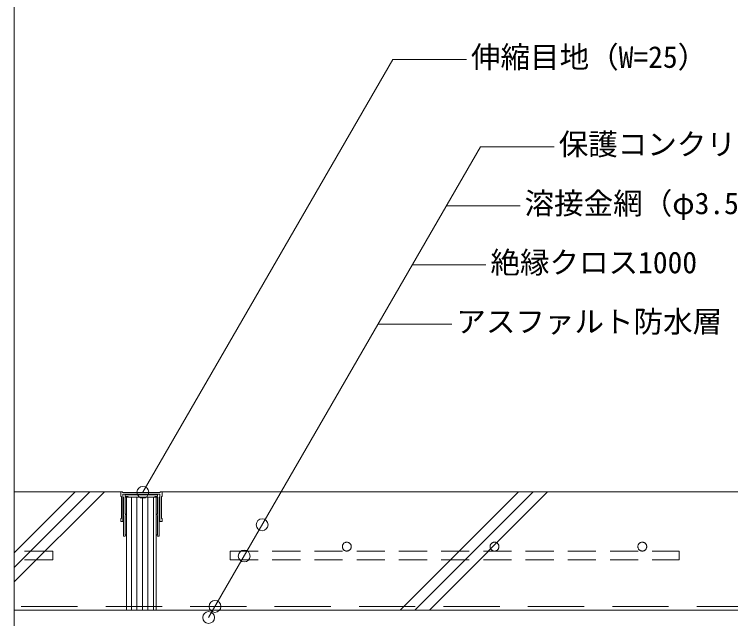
# Model space of a CAD drawing. Units: millimetres, scale not verified. Extents: x -1380 to 1380, y -955 to 955.
# Drawn here: x -900 to -415.2, y -305.8 to 103.2 of the extents above; entities that cross this region are included whole.
import ezdxf
from ezdxf.enums import TextEntityAlignment as Align

# ---------------------------------------------------------------- set-up
doc = ezdxf.new("R2010")
doc.units = ezdxf.units.MM
doc.header["$LTSCALE"] = 3
doc.linetypes.add('USER1', pattern=[19.05, 12.7, -6.35])
doc.linetypes.add('USER3', pattern=[9.525, 6.35, -3.175])
for name, color, linetype, lineweight in [('0-0_0', 7, 'Continuous', 9), ('0-1_HATCH', 9, 'Continuous', 18), ('0-3_KUTAI', 3, 'Continuous', 18), ('0-4_BOUSUI', 1, 'Continuous', 18), ('0-5_MOJI', 7, 'Continuous', 18), ('0-C_TENSEN', 4, 'USER3', 18), ('0-E_bousui2', 7, 'USER1', 9)]:
    doc.layers.add(name, color=color, linetype=linetype, lineweight=lineweight)
doc.styles.add('ＭＳ ゴシック', font='')
doc.styles.get('ＭＳ ゴシック').set_extended_font_data('MS Gothic')

msp = doc.modelspace()

# ---------------------------------------------------------------- linework, layer by layer
at = {"layer": '0-0_0', "lineweight": 18}
msp.add_lwpolyline([(899.957, -660.029), (-900.043, -660.029), (-900.043, 539.971), (899.957, 539.971)], close=True, dxfattribs=at)
at = {"layer": '0-1_HATCH'}
for p, q in [((-858.895, -220.029), (-900.044, -261.178)), ((-848.996, -220.029), (-900.044, -271.077)), ((-839.096, -220.029), (-900.044, -280.977)), ((-558.895, -220.029), (-638.895, -300.029)), ((-548.996, -220.029), (-628.996, -300.029)), ((-539.096, -220.029), (-619.096, -300.029))]:
    msp.add_line(p, q, dxfattribs=at)
at = {"layer": '0-3_KUTAI'}
for p, q in [((-828.043, -220.029), (-900.043, -220.029)), ((-820.829, -300.029), (-820.829, -223.529)), ((-817.079, -300.029), (-817.079, -223.529)), ((-813.329, -300.029), (-813.329, -223.529)), ((-809.579, -300.029), (-809.579, -223.529)), ((-805.829, -300.029), (-805.829, -223.529))]:
    msp.add_line(p, q, dxfattribs=at)
for points in [[(-801.543, -220.529), (-801.043, -220.029), (-800.043, -220.029), (-800.043, -223.029), (-800.543, -223.029), (-800.543, -238.029), (-800.043, -238.029), (-800.043, -240.029), (-801.543, -240.029), (-801.543, -221.529), (-826.543, -221.529), (-826.543, -240.029), (-828.043, -240.029), (-828.043, -238.029), (-827.543, -238.029), (-827.543, -223.029), (-828.043, -223.029), (-828.043, -220.029), (-827.043, -220.029), (-826.543, -220.529), (-814.043, -220.529)], [(-803.043, -222.029), (-803.043, -223.029), (-805.043, -223.029), (-805.043, -223.529), (-803.043, -223.529), (-803.043, -235.029), (-803.543, -235.029), (-803.043, -236.029), (-803.043, -249.029), (-803.543, -249.029), (-803.043, -250.029), (-802.043, -250.029), (-802.043, -223.529), (-801.543, -223.529), (-801.543, -221.529), (-826.543, -221.529), (-826.543, -223.529), (-826.043, -223.529), (-826.043, -250.029), (-825.043, -250.029), (-824.543, -249.029), (-825.043, -249.029), (-825.043, -236.029), (-824.543, -235.029), (-825.043, -235.029), (-825.043, -223.529), (-823.043, -223.529), (-823.043, -223.029), (-825.043, -223.029), (-825.043, -222.029)]]:
    msp.add_lwpolyline(points, close=True, dxfattribs=at)
for points in [[(-400.043, -300.029), (-400.043, -220.029), (-800.043, -220.029)], [(-824.043, -300.029), (-824.043, -223.529), (-804.043, -223.529), (-804.043, -300.029)]]:
    msp.add_lwpolyline(points, dxfattribs=at)
at = {"layer": '0-4_BOUSUI'}
msp.add_line((-900.043, -300.029), (-398.42, -300.029), dxfattribs=at)
at = {"layer": '0-5_MOJI'}
for p, q in [((-607.727, -26.45), (-557.727, -26.45)), ((-630.821, -66.45), (-580.821, -66.45)), ((-653.915, -106.45), (-603.915, -106.45))]:
    msp.add_line(p, q, dxfattribs=at)
for points in [[(-593.978, 72.577), (-643.978, 72.577), (-813.055, -220.272)], [(-534.633, 13.55), (-584.633, 13.55), (-768.569, -305.036)]]:
    msp.add_lwpolyline(points, dxfattribs=at)
for centre in [(-813.055, -220.272), (-732.318, -242.249), (-744.473, -263.415), (-764.234, -297.529), (-768.569, -305.036)]:
    msp.add_circle(centre, 4, dxfattribs=at)
at = {"layer": '0-C_TENSEN'}
for p, q in [((-754.043, -266.029), (-754.043, -260.029)), ((-874.043, -266.029), (-900.043, -266.029)), ((-754.043, -266.029), (-450.043, -266.029))]:
    msp.add_line(p, q, dxfattribs=at)
for points in [[(-874.043, -266.029), (-874.043, -260.029), (-900.043, -260.029)], [(-754.043, -260.029), (-450.043, -260.029), (-450.043, -266.029)]]:
    msp.add_lwpolyline(points, dxfattribs=at)
for centre in [(-675.043, -257.029), (-575.043, -257.029), (-475.043, -257.029)]:
    msp.add_circle(centre, 3, dxfattribs=at)
at = {"layer": '0-E_bousui2'}
msp.add_line((-400.043, -297.529), (-900.043, -297.529), dxfattribs=at)

# ---------------------------------------------------------------- texts
at = {"layer": '0-5_MOJI', "style": 'ＭＳ ゴシック'}
for s, p in [('伸縮目地（W=25）', (-590.978, 62.577)), ('保護コンクリート（t≧80）', (-531.633, 3.55)), ('溶接金網（φ3.5～6mm＠100）', (-554.727, -36.45)), ('絶縁クロス1000', (-577.821, -76.45)), ('アスファルト防水層', (-600.915, -116.45))]:
    msp.add_text(s, height=14.66, dxfattribs=at).set_placement(p, align=Align.BOTTOM_LEFT)

doc.saveas('drawing.dxf')
